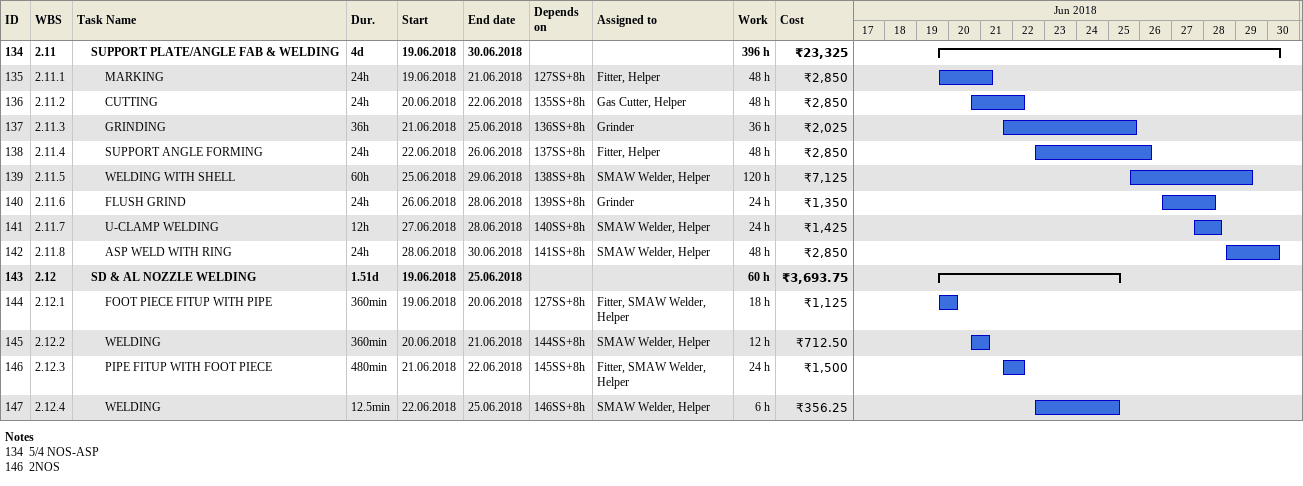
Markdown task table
| ID | WBS | Task | Duration | Start | Finish | Predecessors | Resources | Work (h) | Cost (₹) |
|---|---|---|---|---|---|---|---|---|---|
| 134 | 2.11 | **SUPPORT PLATE/ANGLE FAB & WELDING** | 4d | 2018-06-19 | 2018-06-30 |  |  | 396 | 23325 |
| 135 | 2.11.1 | MARKING | 24h | 2018-06-19 | 2018-06-21 | 127SS+8h | Fitter, Helper | 48 | 2850 |
| 136 | 2.11.2 | CUTTING | 24h | 2018-06-20 | 2018-06-22 | 135SS+8h | Gas Cutter, Helper | 48 | 2850 |
| 137 | 2.11.3 | GRINDING | 36h | 2018-06-21 | 2018-06-25 | 136SS+8h | Grinder | 36 | 2025 |
| 138 | 2.11.4 | SUPPORT ANGLE FORMING | 24h | 2018-06-22 | 2018-06-26 | 137SS+8h | Fitter, Helper | 48 | 2850 |
| 139 | 2.11.5 | WELDING WITH SHELL | 60h | 2018-06-25 | 2018-06-29 | 138SS+8h | SMAW Welder, Helper | 120 | 7125 |
| 140 | 2.11.6 | FLUSH GRIND | 24h | 2018-06-26 | 2018-06-28 | 139SS+8h | Grinder | 24 | 1350 |
| 141 | 2.11.7 | U-CLAMP WELDING | 12h | 2018-06-27 | 2018-06-28 | 140SS+8h | SMAW Welder, Helper | 24 | 1425 |
| 142 | 2.11.8 | ASP WELD WITH RING | 24h | 2018-06-28 | 2018-06-30 | 141SS+8h | SMAW Welder, Helper | 48 | 2850 |
| 143 | 2.12 | **SD & AL NOZZLE WELDING** | 1.51d | 2018-06-19 | 2018-06-25 |  |  | 60 | 3693.75 |
| 144 | 2.12.1 | FOOT PIECE FITUP WITH PIPE | 360min | 2018-06-19 | 2018-06-20 | 127SS+8h | Fitter, SMAW Welder, Helper | 18 | 1125 |
| 145 | 2.12.2 | WELDING | 360min | 2018-06-20 | 2018-06-21 | 144SS+8h | SMAW Welder, Helper | 12 | 712.50 |
| 146 | 2.12.3 | PIPE FITUP WITH FOOT PIECE | 480min | 2018-06-21 | 2018-06-22 | 145SS+8h | Fitter, SMAW Welder, Helper | 24 | 1500 |
| 147 | 2.12.4 | WELDING | 12.5min | 2018-06-22 | 2018-06-25 | 146SS+8h | SMAW Welder, Helper | 6 | 356.25 |

Notes
- 134: 5/4 NOS-ASP
- 146: 2NOS
